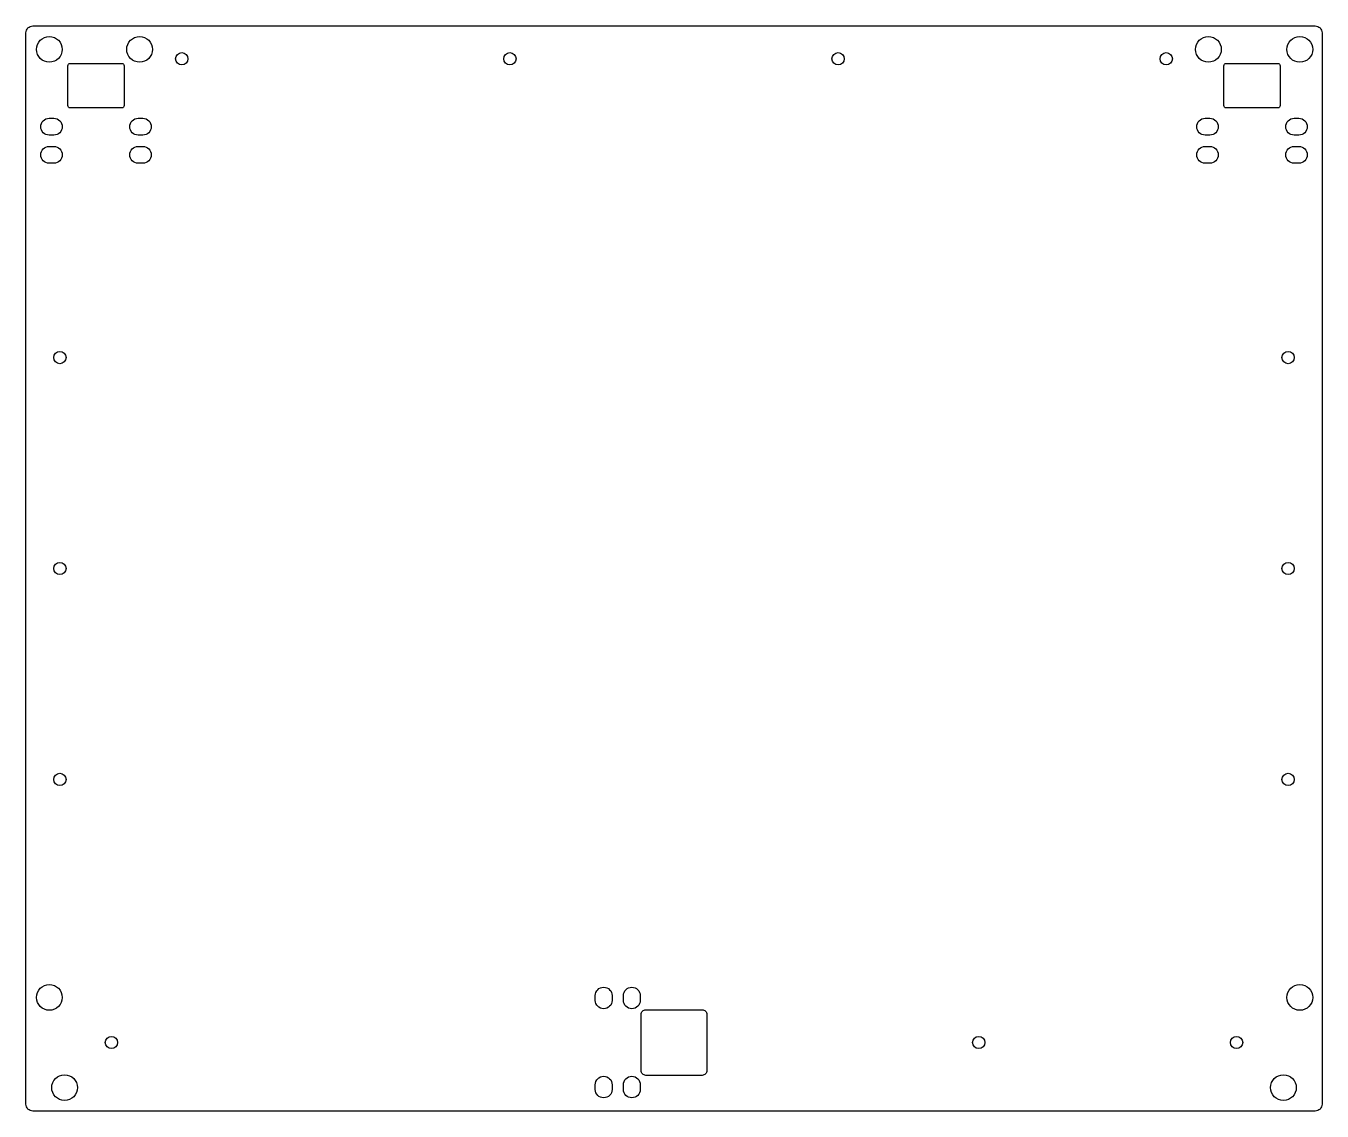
# Model space of a CAD drawing. Header units: millimetres. Extents: x -276 to 276, y -232 to 231.
import ezdxf

# ---------------------------------------------------------------- set-up
doc = ezdxf.new("R2010")
doc.units = ezdxf.units.MM
doc.layers.get('0').update_dxf_attribs({"linetype": 'CONTINUOUS'})

msp = doc.modelspace()

# ---------------------------------------------------------------- linework, layer by layer
for points in [[(276.5, -228.5, -0.414214), (273.5, -231.5), (-273.5, -231.5, -0.414214), (-276.5, -228.5), (-276.5, 228.5, -0.414214), (-273.5, 231.5), (273.5, 231.5, -0.414214), (276.5, 228.5)], [(-234.6, 197.5, -0.414214), (-235.6, 196.5), (-257.6, 196.5, -0.414214), (-258.6, 197.5), (-258.6, 214.5, -0.414214), (-257.6, 215.5), (-235.6, 215.5, -0.414214), (-234.6, 214.5)], [(258.6, 197.5, -0.414214), (257.6, 196.5), (235.6, 196.5, -0.414214), (234.6, 197.5), (234.6, 214.5, -0.414214), (235.6, 215.5), (257.6, 215.5, -0.414214), (258.6, 214.5)], [(-264.6, 192.1, -1), (-264.6, 184.9), (-266.6, 184.9, -1), (-266.6, 192.1)], [(-228.6, 184.9, -1), (-228.6, 192.1), (-226.6, 192.1, -1), (-226.6, 184.9)], [(228.6, 192.1, -1), (228.6, 184.9), (226.6, 184.9, -1), (226.6, 192.1)], [(264.6, 184.9, -1), (264.6, 192.1), (266.6, 192.1, -1), (266.6, 184.9)], [(-264.6, 180.1, -1), (-264.6, 172.9), (-266.6, 172.9, -1), (-266.6, 180.1)], [(-228.6, 172.9, -1), (-228.6, 180.1), (-226.6, 180.1, -1), (-226.6, 172.9)], [(228.6, 180.1, -1), (228.6, 172.9), (226.6, 172.9, -1), (226.6, 180.1)], [(264.6, 172.9, -1), (264.6, 180.1), (266.6, 180.1, -1), (266.6, 172.9)], [(-33.6, -182.25, -1), (-26.4, -182.25), (-26.4, -184.25, -1), (-33.6, -184.25)], [(-21.6, -182.25, -1), (-14.4, -182.25), (-14.4, -184.25, -1), (-21.6, -184.25)], [(14, -214.25, -0.414214), (12, -216.25), (-12, -216.25, -0.414214), (-14, -214.25), (-14, -190.25, -0.414214), (-12, -188.25), (12, -188.25, -0.414214), (14, -190.25)], [(-33.6, -220.25, -1), (-26.4, -220.25), (-26.4, -222.25, -1), (-33.6, -222.25)], [(-21.6, -220.25, -1), (-14.4, -220.25), (-14.4, -222.25, -1), (-21.6, -222.25)]]:
    msp.add_lwpolyline(points, format="xyb", close=True)
for centre, radius in [((-266.5, 221.5), 5.5), ((-228, 221.5), 5.5), ((228, 221.5), 5.5), ((267, 221.5), 5.5), ((-210, 217.5), 2.62), ((-70, 217.5), 2.63), ((70, 217.5), 2.63), ((210, 217.5), 2.62), ((-262, 90), 2.62), ((262, 90), 2.62), ((-262, 0), 2.62), ((262, 0), 2.62), ((-262, -90), 2.62), ((262, -90), 2.62), ((-266.5, -183), 5.5), ((267, -183), 5.5), ((-240, -202.25), 2.62), ((130, -202.25), 2.62), ((240, -202.25), 2.62), ((-260, -221.5), 5.5), ((260, -221.5), 5.5)]:
    msp.add_circle(centre, radius)

doc.saveas('drawing.dxf')
